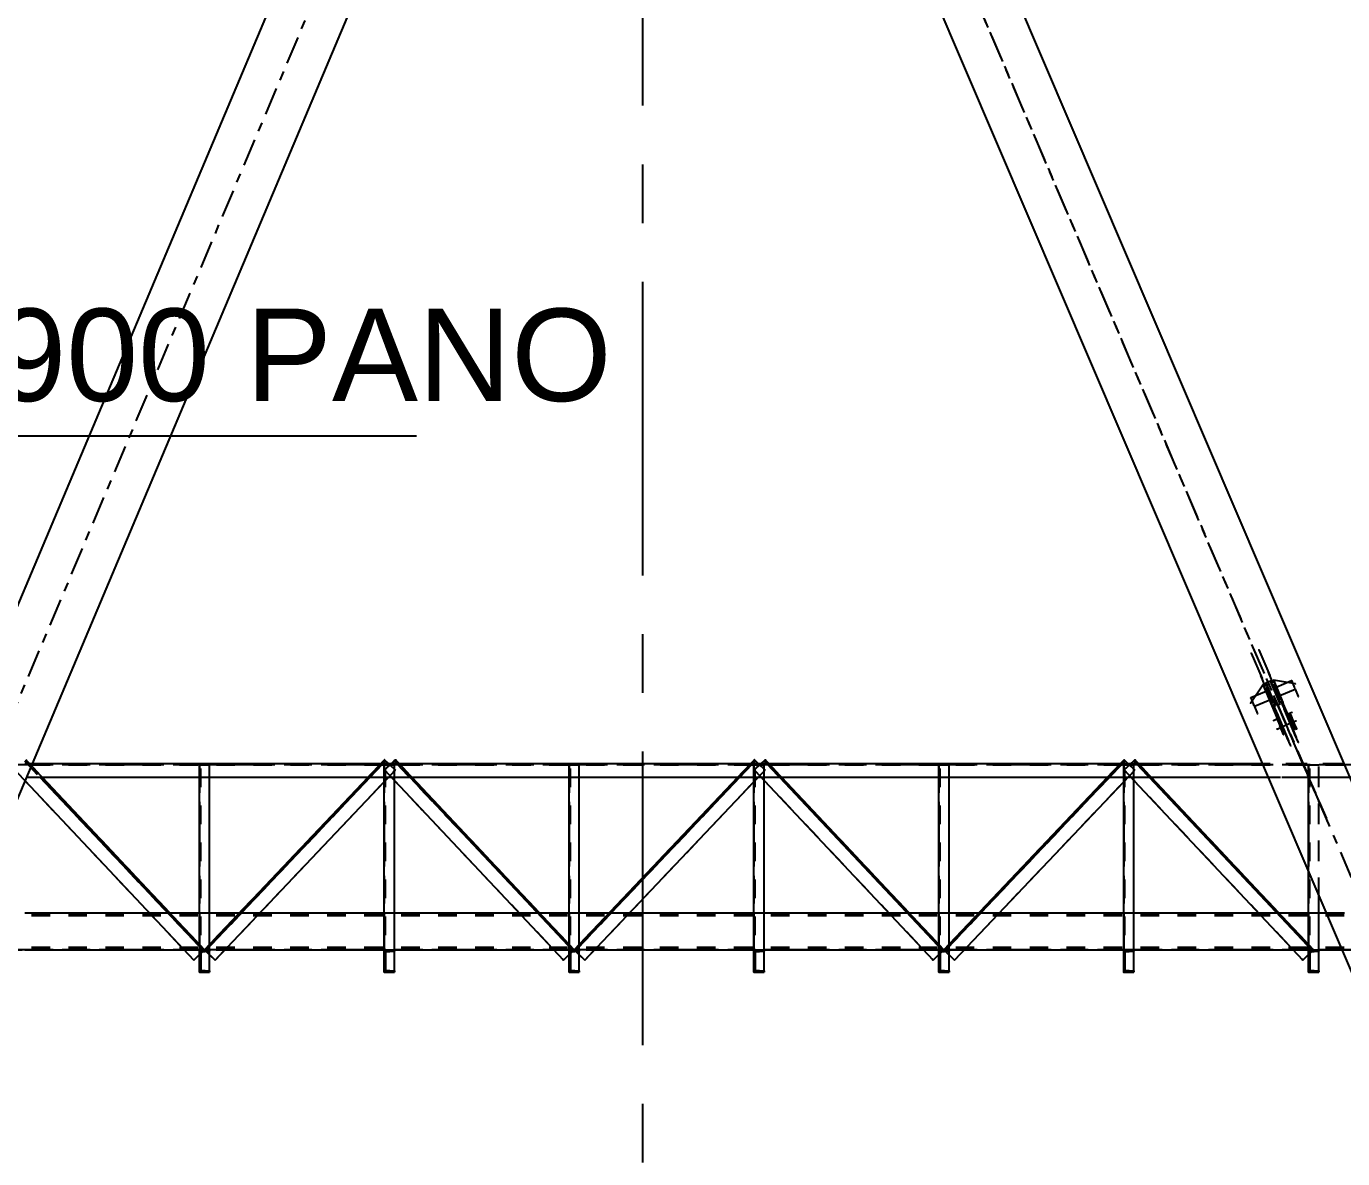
# Model space of a CAD drawing. Header units: millimetres. Extents: x 2368 to 8313, y 7493 to 11698.
# Drawn here: x 5477.9 to 5620.3, y 11250.8 to 11373.3 of the extents above; entities that cross this region are included whole.
import ezdxf

# ---------------------------------------------------------------- set-up
doc = ezdxf.new("R2010")
doc.units = ezdxf.units.MM
for name, pattern in [('CENTER', [50.8, 31.75, -6.35, 6.35, -6.35]), ('XKITLINE00', [0]), ('XKITLINE02', [4, 2, -2]), ('XKITLINE03', [6, 3, -1, 1, -1])]:
    doc.linetypes.add(name, pattern=pattern)
doc.styles.add('ARIAL', font='arial.ttf')
doc.styles.add('ROMANS', font='romans.shx')
doc.dimstyles.new('MD300', dxfattribs={"dimtxt": 2.5, "dimasz": 2.5, "dimexe": 1, "dimexo": 1, "dimgap": 0.5, "dimtad": 1, "dimdec": 1, "dimlfac": 50, "dimrnd": 0.5, "dimdsep": 46, "dimtxsty": 'ROMANS', "dimcen": 1, "dimclrd": 146, "dimclre": 146, "dimclrt": 30, "dimadec": 1, "dimazin": 2, "dimtfac": 1, "dimtdec": 1, "dimtmove": 0, "dimatfit": 1, "dimfxl": 1, "dimtolj": 1, "dimtzin": 0, "dimlwd": -1, "dimlwe": -1, "dimarcsym": 0})

# ---------------------------------------------------------------- blocks, each defined once
blk = doc.blocks.new('*D37')
at = {"color": 146, "transparency": 16777216}
for p, q in [((6544.58, 11276.27), (6544.58, 10979.26)), ((5216.59, 11053.98), (5216.59, 10979.26)), ((5219.09, 10980.26), (6542.08, 10980.26))]:
    blk.add_line(p, q, dxfattribs=at)
for points in [[(5219.09, 10980.68), (5219.09, 10979.85), (5216.59, 10980.26)], [(6542.08, 10980.68), (6542.08, 10979.85), (6544.58, 10980.26)]]:
    blk.add_solid(points, dxfattribs=at)
at = {"layer": 'Defpoints', "color": 0, "transparency": 16777216}
for p in [(6544.58, 11277.27), (5216.59, 11054.98), (6544.58, 10980.26)]:
    blk.add_point(p, dxfattribs=at)
at = {"color": 30, "transparency": 16777216, "insert": (5880.59, 10982.01), "char_height": 2.5, "attachment_point": 5, "style": 'ROMANS'}
blk.add_mtext('\\A1;66400', dxfattribs=at)
blk = doc.blocks.new('*D38')
at = {"color": 146, "transparency": 16777216}
for p, q in [((3888.58, 11276.27), (3888.58, 10968.16)), ((6544.59, 11276.27), (6544.59, 10968.16)), ((6542.09, 10969.16), (3891.08, 10969.16))]:
    blk.add_line(p, q, dxfattribs=at)
for points in [[(3891.08, 10969.58), (3891.08, 10968.75), (3888.58, 10969.16)], [(6542.09, 10969.58), (6542.09, 10968.75), (6544.59, 10969.16)]]:
    blk.add_solid(points, dxfattribs=at)
at = {"layer": 'Defpoints', "color": 0, "transparency": 16777216}
for p in [(3888.58, 11277.27), (6544.59, 11277.27), (3888.58, 10969.16)]:
    blk.add_point(p, dxfattribs=at)
at = {"color": 30, "transparency": 16777216, "insert": (5216.59, 10970.91), "char_height": 2.5, "attachment_point": 5, "style": 'ROMANS'}
blk.add_mtext('\\A1;132800', dxfattribs=at)

msp = doc.modelspace()

# ---------------------------------------------------------------- linework, layer by layer
at = {"color": 6, "linetype": 'CENTER'}
msp.add_line((5544.5882, 10907.5139), (5544.5882, 11495.735), dxfattribs=at)
at = {"color": 8, "linetype": 'XKITLINE03'}
for p, q in [((5544.5881, 11460.5251), (5380.5882, 11072.0118)), ((5544.5882, 11460.5251), (5380.5882, 11072.0118)), ((5708.5882, 11077.119), (5544.5881, 11460.5251)), ((5708.5882, 11077.119), (5544.5882, 11460.5251)), ((5618.7502, 11287.146), (5560.2642, 11423.8772)), ((5610.407, 11305.5068), (5613.2803, 11298.7896)), ((5611.2345, 11305.8608), (5614.1078, 11299.1436)), ((5614.3193, 11296.3605), (5611.4461, 11303.0777)), ((5612.5017, 11302.4661), (5612.2412, 11302.3629)), ((5615.1468, 11296.7144), (5612.2736, 11303.4317)), ((5613.5467, 11300.023), (5612.5017, 11302.4661)), ((5615.2032, 11302.1767), (5612.8259, 11302.5726)), ((5612.8259, 11302.5726), (5613.8476, 11300.184)), ((5613.1201, 11301.834), (5614.7751, 11302.5419)), ((5614.7751, 11302.5419), (5615.1147, 11301.7479)), ((5610.3303, 11300.0923), (5611.6858, 11302.0849)), ((5612.0168, 11301.3621), (5610.3618, 11300.6542)), ((5611.6858, 11302.0849), (5612.7075, 11299.6964)), ((5612.2412, 11302.3629), (5611.9868, 11302.2459)), ((5611.9868, 11302.2459), (5613.0318, 11299.8028)), ((5613.2734, 11298.4243), (5612.0168, 11301.3621)), ((5614.3767, 11298.8962), (5613.1201, 11301.834)), ((5613.5167, 11300.9069), (5615.1717, 11301.6148)), ((5615.1717, 11301.6148), (5615.5113, 11300.8208)), ((5610.3618, 11300.6542), (5610.7014, 11299.8602)), ((5612.4134, 11300.4349), (5610.7584, 11299.727)), ((5610.7584, 11299.727), (5611.098, 11298.933)), ((5613.67, 11297.4971), (5612.4134, 11300.4349)), ((5614.1063, 11298.0027), (5612.9359, 11300.7389)), ((5613.055, 11300.4605), (5618.5416, 11287.6337)), ((5613.2922, 11299.906), (5613.5467, 11300.023)), ((5614.7733, 11297.9691), (5613.5167, 11300.9069)), ((5612.8137, 11298.2277), (5613.2734, 11298.4243)), ((5613.2548, 11298.2643), (5613.676, 11297.2798)), ((5613.2803, 11298.7896), (5614.6896, 11295.4948)), ((5614.1078, 11299.1436), (5615.5171, 11295.8487)), ((5614.8364, 11299.0929), (5614.3767, 11298.8962)), ((5614.5052, 11298.7992), (5614.9264, 11297.8146)), ((5614.6523, 11298.8621), (5615.0735, 11297.8775)), ((5615.1723, 11297.2398), (5614.7511, 11298.2243)), ((5615.233, 11298.1657), (5614.7733, 11297.9691)), ((5615.3194, 11297.3027), (5614.8982, 11298.2873)), ((5613.2103, 11297.3005), (5613.67, 11297.4971)), ((5613.9218, 11296.7049), (5613.5007, 11297.6895)), ((5613.6619, 11297.5161), (5614.7652, 11297.988)), ((5613.676, 11297.2798), (5613.9218, 11296.7049)), ((5614.7768, 11296.4351), (5614.1063, 11298.0027)), ((5614.9264, 11297.8146), (5615.1723, 11297.2398)), ((5615.0735, 11297.8775), (5615.3194, 11297.3027)), ((5615.5171, 11295.8487), (5615.1468, 11296.7144)), ((5614.6896, 11295.4948), (5614.3193, 11296.3605)), ((5618.5087, 11287.7106), (5614.7768, 11296.4351)), ((5618.5416, 11287.6337), (5618.5087, 11287.7106))]:
    msp.add_line(p, q, dxfattribs=at)
at = {"color": 8, "linetype": 'XKITLINE00'}
for p, q in [((5530.0237, 11436.455), (5463.6158, 11279.1356)), ((5559.5146, 11435.9436), (5625.5956, 11281.4566)), ((5537.5091, 11433.3218), (5395.2783, 11096.3795)), ((5552.0443, 11432.7801), (5693.8479, 11101.2657))]:
    msp.add_line(p, q, dxfattribs=at)
at = {"color": 146}
msp.add_line((5397.8571, 11329.0143), (5520.0905, 11329.0143), dxfattribs=at)
at = {"color": 3, "linetype": 'XKITLINE02'}
for p, q in [((5477.7034, 11293.8547), (5497.0507, 11273.3065)), ((5477.7034, 11293.8547), (5479.3685, 11292.0862)), ((5477.8198, 11293.9644), (5479.5883, 11292.0862)), ((5477.8199, 11293.9644), (5497.1672, 11273.4162)), ((5497.1672, 11273.4162), (5516.6572, 11293.9667)), ((5497.2833, 11273.3061), (5516.7733, 11293.8566)), ((5516.655, 11292.8676), (5517.8199, 11293.9644)), ((5516.6572, 11293.9667), (5517.8181, 11292.8657)), ((5517.7034, 11293.8547), (5517.8198, 11293.9644)), ((5517.7034, 11293.8547), (5537.0507, 11273.3065)), ((5517.8199, 11293.9644), (5537.1672, 11273.4162)), ((5537.1672, 11273.4162), (5556.6572, 11293.9667)), ((5537.2833, 11273.3061), (5556.7733, 11293.8566)), ((5556.655, 11292.8676), (5557.8199, 11293.9644)), ((5556.6572, 11293.9667), (5556.7733, 11293.8566)), ((5556.6572, 11293.9667), (5557.8181, 11292.8657)), ((5557.7034, 11293.8547), (5557.8199, 11293.9644)), ((5557.7034, 11293.8547), (5577.0508, 11273.3065)), ((5557.8199, 11293.9644), (5577.1672, 11273.4162)), ((5577.1672, 11273.4162), (5596.6572, 11293.9667)), ((5577.2833, 11273.3061), (5596.7733, 11293.8566)), ((5596.655, 11292.8676), (5597.8199, 11293.9644)), ((5596.6572, 11293.9667), (5596.7733, 11293.8566)), ((5596.6572, 11293.9667), (5597.8181, 11292.8657)), ((5597.7034, 11293.8547), (5597.8199, 11293.9644)), ((5597.7034, 11293.8547), (5617.0508, 11273.3065)), ((5597.8199, 11293.9644), (5617.1672, 11273.4162)), ((5462.4602, 11293.5862), (5796.7808, 11293.5862)), ((5462.4602, 11293.4162), (5796.7808, 11293.4162)), ((5462.4602, 11293.4162), (5796.7808, 11293.4162)), ((5469.7156, 11293.5862), (5478.5236, 11293.5862)), ((5476.655, 11292.8676), (5496.0023, 11272.3194)), ((5496.6172, 11293.4162), (5497.7172, 11293.4162)), ((5496.6172, 11292.0862), (5496.6172, 11293.4162)), ((5496.6172, 11271.0162), (5496.6172, 11293.4162)), ((5496.6172, 11293.4162), (5497.7172, 11293.4162)), ((5496.7572, 11271.0162), (5496.7572, 11293.4162)), ((5496.7572, 11271.0162), (5496.7572, 11293.4162)), ((5497.7172, 11292.0862), (5497.7172, 11293.4162)), ((5497.7172, 11271.0162), (5497.7172, 11293.4162)), ((5498.3282, 11272.3152), (5517.8181, 11292.8657)), ((5514.8737, 11292.0862), (5516.2963, 11293.5862)), ((5515.0942, 11292.0862), (5516.5168, 11293.5862)), ((5516.6172, 11293.4162), (5517.7172, 11293.4162)), ((5516.6172, 11292.0862), (5516.6172, 11293.4162)), ((5516.6172, 11271.0162), (5516.6172, 11293.4162)), ((5516.6172, 11293.4162), (5517.7172, 11293.4162)), ((5516.6172, 11291.5995), (5517.8181, 11292.8657)), ((5516.6549, 11292.8676), (5517.4182, 11293.5862)), ((5516.6549, 11292.8676), (5517.7172, 11291.7394)), ((5516.655, 11292.8676), (5536.0023, 11272.3194)), ((5516.7572, 11271.0162), (5516.7572, 11293.4162)), ((5516.7572, 11271.0162), (5516.7572, 11293.4162)), ((5517.0584, 11293.5862), (5517.8181, 11292.8657)), ((5517.7172, 11292.0862), (5517.7172, 11293.4162)), ((5517.7172, 11271.0162), (5517.7172, 11293.4162)), ((5517.9562, 11293.5862), (5519.3685, 11292.0862)), ((5518.176, 11293.5862), (5519.5883, 11292.0862)), ((5536.6172, 11293.4162), (5537.7172, 11293.4162)), ((5536.6172, 11292.0862), (5536.6172, 11293.4162)), ((5536.6172, 11271.0162), (5536.6172, 11293.4162)), ((5536.6172, 11293.4162), (5537.7172, 11293.4162)), ((5536.7572, 11271.0162), (5536.7572, 11293.4162)), ((5536.7572, 11271.0162), (5536.7572, 11293.4162)), ((5537.7172, 11292.0862), (5537.7172, 11293.4162)), ((5537.7172, 11271.0162), (5537.7172, 11293.4162)), ((5538.3282, 11272.3152), (5557.8181, 11292.8657)), ((5554.8737, 11292.0862), (5556.2963, 11293.5862)), ((5555.0942, 11292.0862), (5556.5168, 11293.5862)), ((5556.6172, 11292.0862), (5556.6172, 11293.4162)), ((5556.6172, 11293.4162), (5557.7172, 11293.4162)), ((5556.6172, 11293.4162), (5557.7172, 11293.4162)), ((5556.6172, 11271.0162), (5556.6172, 11293.4162)), ((5556.6172, 11291.5995), (5557.8181, 11292.8657)), ((5556.655, 11292.8676), (5557.4182, 11293.5862)), ((5556.655, 11292.8676), (5557.7172, 11291.7394)), ((5556.655, 11292.8676), (5576.0023, 11272.3194)), ((5556.7572, 11271.0162), (5556.7572, 11293.4162)), ((5556.7572, 11271.0162), (5556.7572, 11293.4162)), ((5557.0584, 11293.5862), (5557.8181, 11292.8657)), ((5557.7172, 11292.0862), (5557.7172, 11293.4162)), ((5557.7172, 11271.0162), (5557.7172, 11293.4162)), ((5557.9562, 11293.5862), (5559.3686, 11292.0862)), ((5558.176, 11293.5862), (5559.5883, 11292.0862)), ((5576.6172, 11292.0862), (5576.6172, 11293.4162)), ((5576.6172, 11293.4162), (5577.7172, 11293.4162)), ((5576.6172, 11293.4162), (5577.7172, 11293.4162)), ((5576.6172, 11271.0162), (5576.6172, 11293.4162)), ((5576.7572, 11271.0162), (5576.7572, 11293.4162)), ((5576.7572, 11271.0162), (5576.7572, 11293.4162)), ((5577.7172, 11292.0862), (5577.7172, 11293.4162)), ((5577.7172, 11271.0162), (5577.7172, 11293.4162)), ((5578.3282, 11272.3152), (5597.8181, 11292.8657)), ((5594.8737, 11292.0862), (5596.2963, 11293.5862)), ((5595.0942, 11292.0862), (5596.5168, 11293.5862)), ((5596.6172, 11292.0862), (5596.6172, 11293.4162)), ((5596.6172, 11293.4162), (5597.7172, 11293.4162)), ((5596.6172, 11293.4162), (5597.7172, 11293.4162)), ((5596.6172, 11271.0162), (5596.6172, 11293.4162)), ((5596.6172, 11291.5995), (5597.8181, 11292.8657)), ((5596.655, 11292.8676), (5597.4182, 11293.5862)), ((5596.655, 11292.8676), (5597.7172, 11291.7394)), ((5596.655, 11292.8676), (5616.0023, 11272.3194)), ((5596.7572, 11271.0162), (5596.7572, 11293.4162)), ((5596.7572, 11271.0162), (5596.7572, 11293.4162)), ((5597.0584, 11293.5862), (5597.8181, 11292.8657)), ((5597.7172, 11292.0862), (5597.7172, 11293.4162)), ((5597.7172, 11271.0162), (5597.7172, 11293.4162)), ((5597.9562, 11293.5862), (5599.3686, 11292.0862)), ((5598.176, 11293.5862), (5620.4072, 11293.5862)), ((5598.176, 11293.5862), (5599.5883, 11292.0862)), ((5616.6172, 11281.8188), (5616.6172, 11293.4162)), ((5616.6172, 11293.4162), (5617.7172, 11293.4162)), ((5616.6172, 11293.4162), (5617.7172, 11293.4162)), ((5616.6172, 11271.0162), (5616.6172, 11293.4162)), ((5616.7572, 11271.0162), (5616.7572, 11293.4162)), ((5616.7572, 11271.0162), (5616.7572, 11293.4162)), ((5617.7172, 11279.2471), (5617.7172, 11293.4162)), ((5617.7172, 11271.0162), (5617.7172, 11293.4162)), ((5462.4602, 11292.0862), (5621.0488, 11292.0862)), ((5462.4602, 11292.0862), (5796.7808, 11292.0862)), ((5577.7172, 11292.0862), (5778.622, 11292.0862)), ((5599.5883, 11292.0862), (5640.1246, 11292.0862)), ((5462.4467, 11277.4162), (5796.7807, 11277.4162)), ((5462.4467, 11277.2462), (5796.7807, 11277.2462)), ((5462.4467, 11277.1398), (5796.7807, 11277.1398)), ((5462.4535, 11277.4162), (5796.7808, 11277.4162)), ((5462.4535, 11277.2462), (5796.7808, 11277.2462)), ((5462.4535, 11277.1398), (5796.7808, 11277.1398)), ((5491.2034, 11277.4162), (5493.401, 11277.4162)), ((5496.6172, 11277.4162), (5497.7172, 11277.4162)), ((5500.9607, 11277.4162), (5503.1659, 11277.4162)), ((5516.6172, 11277.4162), (5517.7172, 11277.4162)), ((5531.2034, 11277.4162), (5533.401, 11277.4162)), ((5536.6172, 11277.4162), (5537.7172, 11277.4162)), ((5540.9608, 11277.4162), (5543.1659, 11277.4162)), ((5556.6172, 11277.4162), (5557.7172, 11277.4162)), ((5571.2034, 11277.4162), (5573.401, 11277.4162)), ((5576.6172, 11277.4162), (5577.7172, 11277.4162)), ((5580.9608, 11277.4162), (5583.1659, 11277.4162)), ((5596.6172, 11277.4162), (5597.7172, 11277.4162)), ((5611.2034, 11277.4162), (5613.401, 11277.4162)), ((5616.6172, 11277.4162), (5617.7172, 11277.4162)), ((5618.5004, 11277.4162), (5634.7869, 11277.4162)), ((5496.6172, 11273.7669), (5496.6172, 11274.0003)), ((5497.7172, 11273.7636), (5497.7172, 11273.9961)), ((5536.6172, 11273.7669), (5536.6172, 11274.0003)), ((5537.7172, 11273.7636), (5537.7172, 11273.9961)), ((5576.6172, 11273.7669), (5576.6172, 11274.0003)), ((5577.7172, 11273.7636), (5577.7172, 11273.9961)), ((5616.6172, 11273.7669), (5616.6172, 11274.0003)), ((5462.4467, 11273.6926), (5796.7807, 11273.6926)), ((5462.4467, 11273.5862), (5796.7807, 11273.5862)), ((5462.4467, 11273.4162), (5796.7807, 11273.4162)), ((5462.4535, 11273.6926), (5796.7808, 11273.6926)), ((5462.4535, 11273.5862), (5796.7808, 11273.5862)), ((5462.4535, 11273.4162), (5796.7808, 11273.4162)), ((5494.9696, 11273.4162), (5499.3723, 11273.4162)), ((5496.0023, 11272.3194), (5497.1672, 11273.4162)), ((5496.6172, 11272.8983), (5497.1672, 11273.4162)), ((5496.6172, 11273.4162), (5497.7172, 11273.4162)), ((5496.6172, 11273.4162), (5496.6172, 11271.0162)), ((5496.6172, 11273.4162), (5496.6172, 11271.0162)), ((5496.7572, 11273.2034), (5497.7172, 11273.2802)), ((5496.7572, 11273.2034), (5496.7572, 11271.229)), ((5496.7572, 11273.2034), (5496.7572, 11271.229)), ((5497.1672, 11273.4162), (5498.3282, 11272.3152)), ((5497.2833, 11273.3061), (5497.7172, 11272.8946)), ((5497.7172, 11273.4162), (5497.7172, 11273.2802)), ((5497.7172, 11273.4162), (5497.7172, 11273.2802)), ((5516.6172, 11273.4162), (5517.7172, 11273.4162)), ((5516.6172, 11273.4162), (5517.7172, 11273.4162)), ((5516.6172, 11273.4162), (5516.6172, 11271.0162)), ((5516.6172, 11273.4162), (5516.6172, 11271.0162)), ((5516.7572, 11273.2034), (5517.7172, 11273.2802)), ((5516.7572, 11273.2034), (5516.7572, 11271.229)), ((5516.7572, 11273.2034), (5516.7572, 11271.229)), ((5517.7172, 11273.4162), (5517.7172, 11273.2802)), ((5517.7172, 11273.4162), (5517.7172, 11273.2802)), ((5534.9696, 11273.4162), (5539.3723, 11273.4162)), ((5536.0023, 11272.3194), (5537.1672, 11273.4162)), ((5536.6172, 11273.4162), (5537.7172, 11273.4162)), ((5536.6172, 11273.4162), (5536.6172, 11271.0162)), ((5536.6172, 11273.4162), (5536.6172, 11271.0162)), ((5536.6172, 11272.8983), (5537.1672, 11273.4162)), ((5536.7572, 11273.2034), (5537.7172, 11273.2802)), ((5536.7572, 11273.2034), (5536.7572, 11271.229)), ((5536.7572, 11273.2034), (5536.7572, 11271.229)), ((5537.1672, 11273.4162), (5538.3282, 11272.3152)), ((5537.2833, 11273.3061), (5537.7172, 11272.8946)), ((5537.7172, 11273.4162), (5537.7172, 11273.2802)), ((5537.7172, 11273.4162), (5537.7172, 11273.2802)), ((5556.6172, 11273.4162), (5557.7172, 11273.4162)), ((5556.6172, 11273.4162), (5557.7172, 11273.4162)), ((5556.6172, 11273.4162), (5556.6172, 11271.0162)), ((5556.6172, 11273.4162), (5556.6172, 11271.0162)), ((5556.7572, 11273.2034), (5557.7172, 11273.2802)), ((5556.7572, 11273.2034), (5556.7572, 11271.229)), ((5556.7572, 11273.2034), (5556.7572, 11271.229)), ((5557.7172, 11273.4162), (5557.7172, 11273.2802)), ((5557.7172, 11273.4162), (5557.7172, 11273.2802)), ((5574.9696, 11273.4162), (5579.3723, 11273.4162)), ((5576.0023, 11272.3194), (5577.1672, 11273.4162)), ((5576.6172, 11273.4162), (5577.7172, 11273.4162)), ((5576.6172, 11273.4162), (5576.6172, 11271.0162)), ((5576.6172, 11273.4162), (5576.6172, 11271.0162)), ((5576.6172, 11272.8983), (5577.1672, 11273.4162)), ((5576.7572, 11273.2034), (5577.7172, 11273.2802)), ((5576.7572, 11273.2034), (5576.7572, 11271.229)), ((5576.7572, 11273.2034), (5576.7572, 11271.229)), ((5577.1672, 11273.4162), (5578.3282, 11272.3152)), ((5577.2833, 11273.3061), (5577.7172, 11272.8946)), ((5577.7172, 11273.4162), (5577.7172, 11273.2802)), ((5577.7172, 11273.4162), (5577.7172, 11273.2802)), ((5596.6172, 11273.4162), (5597.7172, 11273.4162)), ((5596.6172, 11273.4162), (5597.7172, 11273.4162)), ((5596.6172, 11273.4162), (5596.6172, 11271.0162)), ((5596.6172, 11273.4162), (5596.6172, 11271.0162)), ((5596.7572, 11273.2034), (5597.7172, 11273.2802)), ((5596.7572, 11273.2034), (5596.7572, 11271.229)), ((5596.7572, 11273.2034), (5596.7572, 11271.229)), ((5597.7172, 11273.4162), (5597.7172, 11273.2802)), ((5597.7172, 11273.4162), (5597.7172, 11273.2802)), ((5614.9696, 11273.4162), (5617.7172, 11273.4162)), ((5616.0023, 11272.3194), (5617.1672, 11273.4162)), ((5616.6172, 11272.8983), (5617.1672, 11273.4162)), ((5616.6172, 11273.4162), (5617.7172, 11273.4162)), ((5616.6172, 11273.4162), (5616.6172, 11271.0162)), ((5616.6172, 11273.4162), (5616.6172, 11271.0162)), ((5616.7572, 11273.2034), (5617.7172, 11273.2802)), ((5616.7572, 11273.2034), (5616.7572, 11271.229)), ((5616.7572, 11273.2034), (5616.7572, 11271.229)), ((5617.7172, 11273.4162), (5617.7172, 11273.2802)), ((5617.7172, 11273.4162), (5617.7172, 11273.2802)), ((5620.2114, 11273.4162), (5636.4978, 11273.4162)), ((5496.7572, 11271.229), (5497.7172, 11271.1522)), ((5497.7172, 11271.1522), (5497.7172, 11271.0162)), ((5497.7172, 11271.1522), (5497.7172, 11271.0162)), ((5516.7572, 11271.229), (5517.7172, 11271.1522)), ((5517.7172, 11271.1522), (5517.7172, 11271.0162)), ((5517.7172, 11271.1522), (5517.7172, 11271.0162)), ((5536.7572, 11271.229), (5537.7172, 11271.1522)), ((5537.7172, 11271.1522), (5537.7172, 11271.0162)), ((5537.7172, 11271.1522), (5537.7172, 11271.0162)), ((5556.7572, 11271.229), (5557.7172, 11271.1522)), ((5557.7172, 11271.1522), (5557.7172, 11271.0162)), ((5557.7172, 11271.1522), (5557.7172, 11271.0162)), ((5576.7572, 11271.229), (5577.7172, 11271.1522)), ((5577.7172, 11271.1522), (5577.7172, 11271.0162)), ((5577.7172, 11271.1522), (5577.7172, 11271.0162)), ((5596.7572, 11271.229), (5597.7172, 11271.1522)), ((5597.7172, 11271.1522), (5597.7172, 11271.0162)), ((5597.7172, 11271.1522), (5597.7172, 11271.0162)), ((5616.7572, 11271.229), (5617.7172, 11271.1522)), ((5617.7172, 11271.1522), (5617.7172, 11271.0162)), ((5617.7172, 11271.1522), (5617.7172, 11271.0162)), ((5496.6172, 11271.0162), (5497.7172, 11271.0162)), ((5496.6172, 11271.0162), (5497.7172, 11271.0162)), ((5516.6172, 11271.0162), (5517.7172, 11271.0162)), ((5516.6172, 11271.0162), (5517.7172, 11271.0162)), ((5536.6172, 11271.0162), (5537.7172, 11271.0162)), ((5536.6172, 11271.0162), (5537.7172, 11271.0162)), ((5556.6172, 11271.0162), (5557.7172, 11271.0162)), ((5556.6172, 11271.0162), (5557.7172, 11271.0162)), ((5576.6172, 11271.0162), (5577.7172, 11271.0162)), ((5576.6172, 11271.0162), (5577.7172, 11271.0162)), ((5596.6172, 11271.0162), (5597.7172, 11271.0162)), ((5596.6172, 11271.0162), (5597.7172, 11271.0162)), ((5616.6172, 11271.0162), (5617.7172, 11271.0162)), ((5616.6172, 11271.0162), (5617.7172, 11271.0162))]:
    msp.add_line(p, q, dxfattribs=at)
at = {"color": 1, "linetype": 'XKITLINE03'}
for p, q in [((5497.1672, 11273.4162), (5477.8198, 11293.9644)), ((5477.8199, 11293.9644), (5497.1672, 11273.4162)), ((5497.1672, 11273.4162), (5516.6572, 11293.9667)), ((5516.6571, 11293.9667), (5497.1672, 11273.4162)), ((5537.1672, 11273.4162), (5517.8198, 11293.9644)), ((5517.8199, 11293.9644), (5537.1672, 11273.4162)), ((5537.1672, 11273.4162), (5556.6572, 11293.9667)), ((5556.6572, 11293.9667), (5537.1672, 11273.4162)), ((5557.8199, 11293.9644), (5577.1672, 11273.4162)), ((5577.1672, 11273.4162), (5557.8199, 11293.9644)), ((5577.1672, 11273.4162), (5596.6572, 11293.9667)), ((5596.6572, 11293.9667), (5577.1672, 11273.4162)), ((5597.8199, 11293.9644), (5617.1672, 11273.4162)), ((5617.1672, 11273.4162), (5597.8199, 11293.9644)), ((5796.7808, 11293.4162), (5462.4602, 11293.4162)), ((5796.7808, 11293.4162), (5462.4602, 11293.4162)), ((5496.6172, 11293.4162), (5496.6172, 11271.0162)), ((5496.6172, 11271.0162), (5496.6172, 11293.4162)), ((5516.6172, 11293.4162), (5516.6172, 11271.0162)), ((5516.6172, 11271.0162), (5516.6172, 11293.4162)), ((5536.6172, 11293.4162), (5536.6172, 11271.0162)), ((5536.6172, 11271.0162), (5536.6172, 11293.4162)), ((5556.6172, 11271.0162), (5556.6172, 11293.4162)), ((5556.6172, 11293.4162), (5556.6172, 11271.0162)), ((5576.6172, 11271.0162), (5576.6172, 11293.4162)), ((5576.6172, 11293.4162), (5576.6172, 11271.0162)), ((5596.6172, 11271.0162), (5596.6172, 11293.4162)), ((5596.6172, 11293.4162), (5596.6172, 11271.0162)), ((5616.6172, 11271.0162), (5616.6172, 11293.4162)), ((5616.6172, 11293.4162), (5616.6172, 11271.0162)), ((5462.4467, 11273.4162), (5796.7807, 11273.4162)), ((5796.7808, 11273.4162), (5462.4535, 11273.4162)), ((5496.6172, 11273.4162), (5496.6172, 11273.4162)), ((5516.6172, 11273.4162), (5516.6172, 11273.4162)), ((5536.6172, 11273.4162), (5536.6172, 11273.4162)), ((5556.6172, 11273.4162), (5556.6172, 11273.4162)), ((5576.6172, 11273.4162), (5576.6172, 11273.4162)), ((5596.6172, 11273.4162), (5596.6172, 11273.4162)), ((5616.6172, 11273.4162), (5616.6172, 11273.4162))]:
    msp.add_line(p, q, dxfattribs=at)
at = {"color": 7, "linetype": 'XKITLINE00'}
for p, q in [((5516.2963, 11293.5862), (5516.6571, 11293.9667)), ((5516.5168, 11293.5862), (5516.7732, 11293.8566)), ((5516.6571, 11293.9667), (5517.0584, 11293.5862)), ((5517.4182, 11293.5862), (5517.7034, 11293.8547)), ((5517.7034, 11293.8547), (5517.8198, 11293.9644)), ((5517.7034, 11293.8547), (5517.9562, 11293.5862)), ((5517.8198, 11293.9644), (5518.176, 11293.5862)), ((5556.2963, 11293.5862), (5556.6572, 11293.9667)), ((5556.5168, 11293.5862), (5556.7733, 11293.8566)), ((5556.6572, 11293.9667), (5557.0584, 11293.5862)), ((5557.4182, 11293.5862), (5557.7034, 11293.8547)), ((5557.8199, 11293.9644), (5557.7034, 11293.8547)), ((5557.7034, 11293.8547), (5557.9562, 11293.5862)), ((5557.8199, 11293.9644), (5558.176, 11293.5862)), ((5596.2963, 11293.5862), (5596.6572, 11293.9667)), ((5596.5168, 11293.5862), (5596.7733, 11293.8566)), ((5596.6572, 11293.9667), (5597.0584, 11293.5862)), ((5597.4182, 11293.5862), (5597.7034, 11293.8547)), ((5597.8199, 11293.9644), (5597.7034, 11293.8547)), ((5597.7034, 11293.8547), (5597.9562, 11293.5862)), ((5597.8199, 11293.9644), (5598.176, 11293.5862)), ((5478.5236, 11293.5862), (5611.5838, 11293.5862)), ((5477.7357, 11291.7198), (5496.0023, 11272.3194)), ((5477.8904, 11292.0862), (5612.2254, 11292.0862)), ((5479.3685, 11292.0862), (5497.0507, 11273.3065)), ((5479.5883, 11292.0862), (5497.1672, 11273.4162)), ((5496.6172, 11274.0003), (5496.6172, 11292.0862)), ((5497.1672, 11273.4162), (5514.8737, 11292.0862)), ((5497.2833, 11273.3061), (5515.0942, 11292.0862)), ((5497.7172, 11273.9961), (5497.7172, 11292.0862)), ((5498.3281, 11272.3152), (5516.6172, 11291.5995)), ((5516.6172, 11271.0162), (5516.6172, 11292.0862)), ((5517.7172, 11271.0162), (5517.7172, 11292.0862)), ((5517.7172, 11291.7394), (5536.0023, 11272.3194)), ((5519.3685, 11292.0862), (5537.0507, 11273.3065)), ((5519.5883, 11292.0862), (5537.1672, 11273.4162)), ((5536.6172, 11274.0003), (5536.6172, 11292.0862)), ((5537.1672, 11273.4162), (5554.8737, 11292.0862)), ((5537.2833, 11273.3061), (5555.0942, 11292.0862)), ((5537.7172, 11273.9961), (5537.7172, 11292.0862)), ((5538.3282, 11272.3152), (5556.6172, 11291.5995)), ((5556.6172, 11271.0162), (5556.6172, 11292.0862)), ((5557.7172, 11271.0162), (5557.7172, 11292.0862)), ((5557.7172, 11291.7394), (5576.0023, 11272.3194)), ((5559.3686, 11292.0862), (5577.0507, 11273.3065)), ((5559.5883, 11292.0862), (5577.1672, 11273.4162)), ((5576.6172, 11274.0003), (5576.6172, 11292.0862)), ((5577.1672, 11273.4162), (5594.8737, 11292.0862)), ((5577.2833, 11273.3061), (5595.0942, 11292.0862)), ((5577.7172, 11273.9961), (5577.7172, 11292.0862)), ((5578.3282, 11272.3152), (5596.6172, 11291.5995)), ((5596.6172, 11271.0162), (5596.6172, 11292.0862)), ((5597.7172, 11271.0162), (5597.7172, 11292.0862)), ((5597.7172, 11291.7394), (5616.0023, 11272.3194)), ((5599.3686, 11292.0862), (5617.0507, 11273.3065)), ((5599.5883, 11292.0862), (5617.1672, 11273.4162)), ((5616.6172, 11274.0003), (5616.6172, 11281.8188)), ((5617.7172, 11271.0162), (5617.7172, 11279.2471)), ((5477.7172, 11277.4162), (5491.2034, 11277.4162)), ((5493.401, 11277.4162), (5496.6172, 11277.4162)), ((5497.7172, 11277.4162), (5500.9607, 11277.4162)), ((5503.1659, 11277.4162), (5516.6172, 11277.4162)), ((5517.7172, 11277.4162), (5531.2034, 11277.4162)), ((5533.401, 11277.4162), (5536.6172, 11277.4162)), ((5537.7172, 11277.4162), (5540.9607, 11277.4162)), ((5543.1659, 11277.4162), (5556.6172, 11277.4162)), ((5557.7172, 11277.4162), (5571.2034, 11277.4162)), ((5573.401, 11277.4162), (5576.6172, 11277.4162)), ((5577.7172, 11277.4162), (5580.9608, 11277.4162)), ((5583.1659, 11277.4162), (5596.6172, 11277.4162)), ((5597.7172, 11277.4162), (5611.2034, 11277.4162)), ((5613.401, 11277.4162), (5616.6172, 11277.4162)), ((5617.7172, 11277.4162), (5618.5004, 11277.4162)), ((5477.7172, 11273.4162), (5494.9696, 11273.4162)), ((5496.0023, 11272.3194), (5496.6172, 11272.8983)), ((5496.6172, 11271.0162), (5496.6172, 11273.7669)), ((5497.0507, 11273.3065), (5497.1672, 11273.4162)), ((5497.1672, 11273.4162), (5497.2833, 11273.3061)), ((5497.7172, 11271.0162), (5497.7172, 11273.7636)), ((5497.7172, 11272.8946), (5498.3281, 11272.3152)), ((5499.3723, 11273.4162), (5516.6172, 11273.4162)), ((5517.7172, 11273.4162), (5534.9696, 11273.4162)), ((5536.0023, 11272.3194), (5536.6172, 11272.8983)), ((5536.6172, 11271.0162), (5536.6172, 11273.7669)), ((5537.0507, 11273.3065), (5537.1672, 11273.4162)), ((5537.1672, 11273.4162), (5537.2833, 11273.3061)), ((5537.7172, 11271.0162), (5537.7172, 11273.7636)), ((5537.7172, 11272.8946), (5538.3281, 11272.3152)), ((5539.3723, 11273.4162), (5556.6172, 11273.4162)), ((5557.7172, 11273.4162), (5574.9696, 11273.4162)), ((5576.0023, 11272.3194), (5576.6172, 11272.8983)), ((5576.6172, 11271.0162), (5576.6172, 11273.7669)), ((5577.1672, 11273.4162), (5577.0507, 11273.3065)), ((5577.1672, 11273.4162), (5577.2833, 11273.3061)), ((5577.7172, 11271.0162), (5577.7172, 11273.7636)), ((5577.7172, 11272.8946), (5578.3282, 11272.3152)), ((5579.3723, 11273.4162), (5596.6172, 11273.4162)), ((5597.7172, 11273.4162), (5614.9696, 11273.4162)), ((5616.0023, 11272.3194), (5616.6172, 11272.8983)), ((5616.6172, 11271.0162), (5616.6172, 11273.7669)), ((5617.1672, 11273.4162), (5617.0507, 11273.3065)), ((5617.7172, 11273.4162), (5620.2114, 11273.4162)), ((5496.6172, 11271.0162), (5497.7172, 11271.0162)), ((5516.6172, 11271.0162), (5517.7172, 11271.0162)), ((5536.6172, 11271.0162), (5537.7172, 11271.0162)), ((5556.6172, 11271.0162), (5557.7172, 11271.0162)), ((5576.6172, 11271.0162), (5577.7172, 11271.0162)), ((5596.6172, 11271.0162), (5597.7172, 11271.0162)), ((5616.6172, 11271.0162), (5617.7172, 11271.0162))]:
    msp.add_line(p, q, dxfattribs=at)
at = {"color": 8, "linetype": 'XKITLINE00'}
for centre in [(5610.407, 11305.5068), (5611.2345, 11305.8608), (5611.4461, 11303.0777), (5612.2412, 11302.3629), (5612.2412, 11302.3629), (5612.2736, 11303.4317), (5612.5017, 11302.4661), (5612.5017, 11302.4661), (5612.8259, 11302.5726), (5612.8259, 11302.5726), (5614.7751, 11302.5419), (5614.7751, 11302.5419), (5611.6858, 11302.0849), (5611.6858, 11302.0849), (5611.9868, 11302.2459), (5611.9868, 11302.2459), (5612.0168, 11301.3621), (5612.0168, 11301.3621), (5613.1201, 11301.834), (5613.1201, 11301.834), (5615.1147, 11301.7479), (5615.1717, 11301.6148), (5615.1717, 11301.6148), (5615.2032, 11302.1767), (5610.3303, 11300.0923), (5610.3618, 11300.6542), (5610.3618, 11300.6542), (5610.7014, 11299.8602), (5610.7584, 11299.727), (5610.7584, 11299.727), (5612.4134, 11300.4349), (5612.4134, 11300.4349), (5612.7075, 11299.6964), (5612.9359, 11300.7389), (5613.0318, 11299.8028), (5613.055, 11300.4605), (5613.2922, 11299.906), (5613.5167, 11300.9069), (5613.5167, 11300.9069), (5613.5467, 11300.023), (5613.5467, 11300.023), (5613.8476, 11300.184), (5615.5113, 11300.8208), (5611.098, 11298.933), (5612.8137, 11298.2277), (5613.2548, 11298.2643), (5613.2734, 11298.4243), (5613.2734, 11298.4243), (5613.2803, 11298.7896), (5613.2803, 11298.7896), (5614.1078, 11299.1436), (5614.1078, 11299.1436), (5614.3767, 11298.8962), (5614.3767, 11298.8962), (5614.5052, 11298.7992), (5614.6523, 11298.8621), (5614.7511, 11298.2243), (5614.8364, 11299.0929), (5614.8982, 11298.2873), (5615.233, 11298.1657), (5613.2103, 11297.3005), (5613.5007, 11297.6895), (5613.6619, 11297.5161), (5613.67, 11297.4971), (5613.67, 11297.4971), (5613.676, 11297.2798), (5613.676, 11297.2798), (5613.9218, 11296.7049), (5613.9218, 11296.7049), (5614.1063, 11298.0027), (5614.1063, 11298.0027), (5614.7652, 11297.988), (5614.7733, 11297.9691), (5614.7733, 11297.9691), (5614.9264, 11297.8146), (5614.9264, 11297.8146), (5615.0735, 11297.8775), (5615.0735, 11297.8775), (5615.1468, 11296.7144), (5615.1468, 11296.7144), (5615.1723, 11297.2398), (5615.1723, 11297.2398), (5615.3194, 11297.3027), (5615.3194, 11297.3027), (5614.3193, 11296.3605), (5614.3193, 11296.3605), (5614.6896, 11295.4948), (5614.6896, 11295.4948), (5614.7768, 11296.4351), (5614.7768, 11296.4351), (5615.5171, 11295.8487), (5615.5171, 11295.8487), (5618.5087, 11287.7106), (5618.5087, 11287.7106), (5618.5416, 11287.6337), (5618.5416, 11287.6337), (5618.7502, 11287.146)]:
    msp.add_circle(centre, 0.004, dxfattribs=at)
at = {"color": 1, "linetype": 'XKITLINE00'}
for centre in [(5516.6571, 11293.9667), (5516.6572, 11293.9667), (5517.8198, 11293.9644), (5517.8199, 11293.9644), (5556.6572, 11293.9667), (5556.6572, 11293.9667), (5557.8199, 11293.9644), (5557.8199, 11293.9644), (5596.6572, 11293.9667), (5596.6572, 11293.9667), (5597.8199, 11293.9644), (5597.8199, 11293.9644), (5496.6172, 11293.4162), (5496.6172, 11293.4162), (5516.6172, 11293.4162), (5516.6172, 11293.4162), (5536.6172, 11293.4162), (5536.6172, 11293.4162), (5556.6172, 11293.4162), (5556.6172, 11293.4162), (5576.6172, 11293.4162), (5576.6172, 11293.4162), (5596.6172, 11293.4162), (5596.6172, 11293.4162), (5616.6172, 11293.4162), (5616.6172, 11293.4162), (5496.6172, 11273.4162), (5497.1672, 11273.4162), (5497.1672, 11273.4162), (5497.1672, 11273.4162), (5497.1672, 11273.4162), (5516.6172, 11273.4162), (5536.6172, 11273.4162), (5537.1672, 11273.4162), (5537.1672, 11273.4162), (5537.1672, 11273.4162), (5537.1672, 11273.4162), (5556.6172, 11273.4162), (5576.6172, 11273.4162), (5577.1672, 11273.4162), (5577.1672, 11273.4162), (5577.1672, 11273.4162), (5577.1672, 11273.4162), (5596.6172, 11273.4162), (5616.6172, 11273.4162), (5617.1672, 11273.4162), (5617.1672, 11273.4162), (5496.6172, 11271.0162), (5496.6172, 11271.0162), (5516.6172, 11271.0162), (5516.6172, 11271.0162), (5536.6172, 11271.0162), (5536.6172, 11271.0162), (5556.6172, 11271.0162), (5556.6172, 11271.0162), (5576.6172, 11271.0162), (5576.6172, 11271.0162), (5596.6172, 11271.0162), (5596.6172, 11271.0162), (5616.6172, 11271.0162), (5616.6172, 11271.0162)]:
    msp.add_circle(centre, 0.004, dxfattribs=at)

# ---------------------------------------------------------------- texts
at = {"color": 30, "style": 'ARIAL'}
msp.add_text('6000x500x1900 PANO', height=10, dxfattribs=at).set_placement((5398.3358, 11332.7636))

# ---------------------------------------------------------------- dimensions: what is measured, and where the dimension line sits
for base, p1, p2, picture, middle in [((3888.5836, 10969.1621), (6544.5882, 11277.2708), (3888.5836, 11277.2703), '*D38', (5216.5859, 10970.9121)), ((6544.5838, 10980.2647), (5216.5882, 11054.9804), (6544.5838, 11277.2701), '*D37', (5880.586, 10982.0147))]:
    dim = msp.add_linear_dim(base=base, p1=p1, p2=p2, dimstyle='MD300')
    dim.commit()
    dim.dimension.update_dxf_attribs({"geometry": picture, "text_midpoint": middle})

doc.saveas('drawing.dxf')
